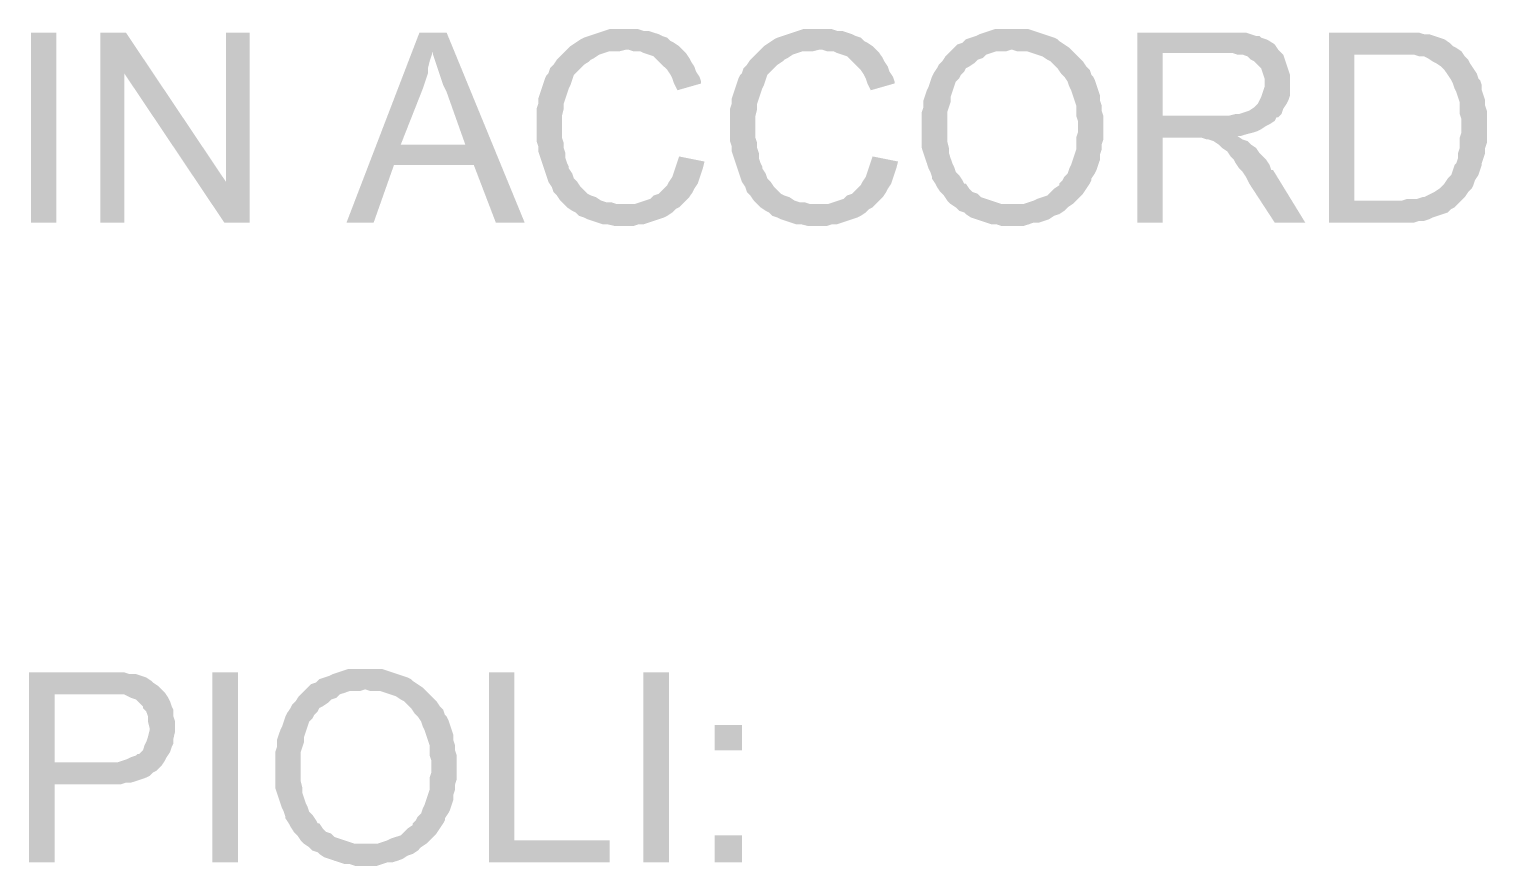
# Model space of a CAD drawing. Header units: millimetres. Extents: x -35.3 to 0.3, y 0.4 to 20.6.
# Drawn here: x -34.538 to -33.822, y 5.103 to 5.514 of the extents above; entities that cross this region are included whole.
import ezdxf

# ---------------------------------------------------------------- set-up
doc = ezdxf.new("R2010")
doc.units = ezdxf.units.MM
doc.layers.add('PDF _Riempimenti solidi', color=7, linetype='Continuous')

msp = doc.modelspace()

# ---------------------------------------------------------------- hatches: boundary and pattern name
at = {"layer": 'PDF _Riempimenti solidi', "transparency": 33554559}
for points in [[(-34.24433, 5.51351), (-34.25267, 5.51351), (-34.25517, 5.51267), (-34.25767, 5.51184), (-34.26267, 5.51017), (-34.26517, 5.50934), (-34.26683, 5.50851), (-34.26933, 5.50684), (-34.27183, 5.50517), (-34.27517, 5.50184), (-34.2785, 5.49851), (-34.28017, 5.49601), (-34.28183, 5.49434), (-34.28267, 5.49184), (-34.2835, 5.49101), (-34.28433, 5.48934), (-34.28517, 5.48684), (-34.286, 5.48434), (-34.28767, 5.47934), (-34.28767, 5.47684), (-34.2885, 5.47434), (-34.2885, 5.45851), (-34.28767, 5.45601), (-34.28767, 5.45351), (-34.28683, 5.45101), (-34.286, 5.44851), (-34.28517, 5.44601), (-34.28433, 5.44351), (-34.2835, 5.44101), (-34.28267, 5.43851), (-34.281, 5.43601), (-34.28017, 5.43351), (-34.2785, 5.43184), (-34.27683, 5.42934), (-34.27517, 5.42767), (-34.2735, 5.42601), (-34.246, 5.42767), (-34.24933, 5.42767), (-34.25183, 5.42851), (-34.25433, 5.42851), (-34.25683, 5.42934), (-34.25933, 5.43101), (-34.26183, 5.43184), (-34.2635, 5.43267), (-34.26517, 5.43434), (-34.26683, 5.43601), (-34.2685, 5.43851), (-34.27017, 5.44017), (-34.271, 5.44267), (-34.27267, 5.44517), (-34.27267, 5.44601), (-34.2735, 5.44767), (-34.27433, 5.45017), (-34.27433, 5.45267), (-34.27517, 5.45517), (-34.27517, 5.45767), (-34.276, 5.46017), (-34.276, 5.47101), (-34.27517, 5.47434), (-34.27517, 5.47684), (-34.27267, 5.48434), (-34.27183, 5.48601), (-34.271, 5.48851), (-34.27017, 5.49101), (-34.2685, 5.49267), (-34.26517, 5.49601), (-34.26267, 5.49767), (-34.26183, 5.49851), (-34.26017, 5.49934), (-34.25767, 5.50101), (-34.25517, 5.50184), (-34.25267, 5.50267), (-34.24767, 5.50267), (-34.24433, 5.50351), (-34.21683, 5.50351), (-34.2185, 5.50517), (-34.221, 5.50684), (-34.22267, 5.50767), (-34.22433, 5.50934), (-34.22683, 5.51017), (-34.2285, 5.51101), (-34.231, 5.51184), (-34.2335, 5.51267), (-34.236, 5.51267), (-34.2385, 5.51351), (-34.24183, 5.51351)], [(-34.14933, 5.51351), (-34.15767, 5.51351), (-34.16017, 5.51267), (-34.16267, 5.51184), (-34.16517, 5.51101), (-34.16767, 5.51017), (-34.17017, 5.50934), (-34.17183, 5.50851), (-34.17433, 5.50684), (-34.17683, 5.50517), (-34.1785, 5.50351), (-34.18183, 5.50017), (-34.1835, 5.49851), (-34.18517, 5.49601), (-34.18683, 5.49434), (-34.18767, 5.49184), (-34.1885, 5.49101), (-34.18933, 5.48934), (-34.19267, 5.47934), (-34.19267, 5.47684), (-34.1935, 5.47434), (-34.1935, 5.45851), (-34.19267, 5.45601), (-34.19267, 5.45351), (-34.19183, 5.45101), (-34.191, 5.44851), (-34.1885, 5.44101), (-34.18767, 5.43851), (-34.186, 5.43601), (-34.18517, 5.43351), (-34.1835, 5.43184), (-34.18183, 5.42934), (-34.18017, 5.42767), (-34.1785, 5.42601), (-34.151, 5.42767), (-34.15433, 5.42767), (-34.15683, 5.42851), (-34.15933, 5.42851), (-34.16183, 5.42934), (-34.16433, 5.43101), (-34.16683, 5.43184), (-34.1685, 5.43267), (-34.17183, 5.43601), (-34.1735, 5.43851), (-34.17517, 5.44017), (-34.176, 5.44267), (-34.17767, 5.44517), (-34.17767, 5.44601), (-34.1785, 5.44767), (-34.17933, 5.45017), (-34.17933, 5.45267), (-34.18017, 5.45517), (-34.18017, 5.45767), (-34.181, 5.46017), (-34.181, 5.47101), (-34.18017, 5.47434), (-34.18017, 5.47684), (-34.17933, 5.47934), (-34.17767, 5.48434), (-34.17683, 5.48601), (-34.17517, 5.49101), (-34.1735, 5.49267), (-34.17183, 5.49434), (-34.17017, 5.49601), (-34.16767, 5.49767), (-34.16683, 5.49851), (-34.16517, 5.49934), (-34.16267, 5.50101), (-34.15767, 5.50267), (-34.15267, 5.50267), (-34.14933, 5.50351), (-34.12183, 5.50351), (-34.1235, 5.50517), (-34.126, 5.50684), (-34.12767, 5.50767), (-34.12933, 5.50934), (-34.13183, 5.51017), (-34.1335, 5.51101), (-34.136, 5.51184), (-34.1385, 5.51267), (-34.141, 5.51267), (-34.1435, 5.51351), (-34.14683, 5.51351)], [(-34.05517, 5.51351), (-34.0635, 5.51351), (-34.066, 5.51267), (-34.0685, 5.51184), (-34.071, 5.51101), (-34.07267, 5.51017), (-34.07517, 5.50934), (-34.07767, 5.50851), (-34.07933, 5.50684), (-34.08183, 5.50601), (-34.0835, 5.50434), (-34.05517, 5.50351), (-34.05267, 5.50267), (-34.04767, 5.50267), (-34.04517, 5.50184), (-34.04267, 5.50101), (-34.04017, 5.50017), (-34.03767, 5.49851), (-34.036, 5.49767), (-34.03267, 5.49434), (-34.031, 5.49184), (-34.02933, 5.49017), (-34.02767, 5.48767), (-34.02683, 5.48517), (-34.026, 5.48351), (-34.0235, 5.47601), (-34.0235, 5.47101), (-34.02267, 5.46851), (-34.02267, 5.46267), (-34.0235, 5.46017), (-34.0235, 5.45434), (-34.02433, 5.45184), (-34.02517, 5.44934), (-34.026, 5.44684), (-34.02683, 5.44517), (-34.02767, 5.44267), (-34.02933, 5.44101), (-34.03017, 5.43934), (-34.03183, 5.43767), (-34.03183, 5.43684), (-34.03433, 5.43517), (-34.036, 5.43351), (-34.03767, 5.43184), (-34.04017, 5.43101), (-34.04267, 5.43017), (-34.04433, 5.42934), (-34.04683, 5.42851), (-34.04933, 5.42767), (-34.05517, 5.42767), (-34.02517, 5.42767), (-34.0235, 5.42934), (-34.02183, 5.43101), (-34.02017, 5.43267), (-34.0185, 5.43517), (-34.01683, 5.43767), (-34.016, 5.43934), (-34.016, 5.44017), (-34.01433, 5.44267), (-34.0135, 5.44434), (-34.01267, 5.44684), (-34.01183, 5.44934), (-34.01183, 5.45184), (-34.011, 5.45434), (-34.011, 5.45684), (-34.01017, 5.45934), (-34.01017, 5.47101), (-34.011, 5.47351), (-34.011, 5.47601), (-34.01183, 5.47851), (-34.01183, 5.48101), (-34.01267, 5.48351), (-34.0135, 5.48601), (-34.01433, 5.48851), (-34.01517, 5.49017), (-34.016, 5.49101), (-34.01683, 5.49351), (-34.0185, 5.49517), (-34.02017, 5.49767), (-34.02183, 5.49934), (-34.02517, 5.50267), (-34.02683, 5.50434), (-34.02933, 5.50601), (-34.03183, 5.50767), (-34.03267, 5.50851), (-34.03433, 5.50934), (-34.03683, 5.51017), (-34.03933, 5.51101), (-34.04183, 5.51184), (-34.04433, 5.51267), (-34.04683, 5.51351), (-34.05183, 5.51351)], [(-34.52433, 5.41851), (-34.52433, 5.51184), (-34.53683, 5.51184), (-34.53683, 5.41851)], [(-34.49017, 5.51184), (-34.50267, 5.51184), (-34.50267, 5.41851), (-34.491, 5.41851), (-34.491, 5.49184)], [(-34.49017, 5.51184), (-34.491, 5.49184), (-34.44183, 5.41851), (-34.441, 5.43851)], [(-34.42933, 5.51184), (-34.441, 5.51184), (-34.441, 5.43851), (-34.44183, 5.41851), (-34.42933, 5.41851)], [(-34.33267, 5.51184), (-34.346, 5.51184), (-34.38183, 5.41851), (-34.3685, 5.41851), (-34.3585, 5.44684), (-34.31933, 5.44684), (-34.35517, 5.45684), (-34.34433, 5.48434), (-34.34267, 5.48934), (-34.34183, 5.49184), (-34.34183, 5.49434), (-34.341, 5.49767), (-34.34017, 5.50017), (-34.33933, 5.50267)], [(-34.33267, 5.51184), (-34.33933, 5.50267), (-34.33933, 5.50101), (-34.3385, 5.49851), (-34.33683, 5.49351), (-34.336, 5.49101), (-34.33433, 5.48601), (-34.33267, 5.48267), (-34.3235, 5.45684), (-34.35517, 5.45684), (-34.31933, 5.44684), (-34.3085, 5.41851), (-34.29433, 5.41851)], [(-33.95183, 5.51184), (-33.9935, 5.51184), (-33.9935, 5.41851), (-33.981, 5.41851), (-33.981, 5.46017), (-33.96683, 5.46017), (-33.94433, 5.46101), (-33.94267, 5.46101), (-33.94017, 5.46184), (-33.93683, 5.46267), (-33.93433, 5.46351), (-33.93267, 5.46434), (-33.93017, 5.46601), (-33.9285, 5.46684), (-33.926, 5.46851), (-33.92517, 5.47017), (-33.92433, 5.47017), (-33.981, 5.47101), (-33.981, 5.50184), (-33.951, 5.50184), (-33.92433, 5.50351), (-33.926, 5.50601), (-33.9285, 5.50767), (-33.93017, 5.50851), (-33.93267, 5.50934), (-33.9335, 5.51017), (-33.93517, 5.51017), (-33.94017, 5.51184), (-33.9485, 5.51184)], [(-33.86683, 5.51184), (-33.89933, 5.51184), (-33.89933, 5.41851), (-33.85767, 5.41851), (-33.85517, 5.41934), (-33.85267, 5.41934), (-33.85017, 5.42017), (-33.8485, 5.42101), (-33.846, 5.42184), (-33.841, 5.42351), (-33.83933, 5.42517), (-33.83767, 5.42601), (-33.836, 5.42767), (-33.83433, 5.42934), (-33.88683, 5.42934), (-33.88683, 5.50101), (-33.86683, 5.50101), (-33.83433, 5.50267), (-33.83683, 5.50434), (-33.8385, 5.50517), (-33.84017, 5.50684), (-33.84267, 5.50851), (-33.84517, 5.50934), (-33.85017, 5.51101), (-33.85267, 5.51101), (-33.85517, 5.51184), (-33.8635, 5.51184)], [(-34.21683, 5.50351), (-34.24433, 5.50351), (-34.2435, 5.50351), (-34.241, 5.50267), (-34.23767, 5.50267), (-34.236, 5.50184), (-34.2335, 5.50101), (-34.231, 5.50017), (-34.22767, 5.49684), (-34.22433, 5.49351), (-34.22267, 5.49101), (-34.22183, 5.48934), (-34.221, 5.48684), (-34.21933, 5.48351), (-34.20767, 5.48684), (-34.20767, 5.48767), (-34.2085, 5.49017), (-34.21017, 5.49267), (-34.211, 5.49517), (-34.21267, 5.49767), (-34.2135, 5.49934), (-34.21517, 5.50184)], [(-34.12183, 5.50351), (-34.14933, 5.50351), (-34.1485, 5.50351), (-34.146, 5.50267), (-34.14267, 5.50267), (-34.141, 5.50184), (-34.136, 5.50017), (-34.13267, 5.49684), (-34.12933, 5.49351), (-34.12767, 5.49101), (-34.12683, 5.48934), (-34.126, 5.48684), (-34.12433, 5.48351), (-34.11267, 5.48684), (-34.11267, 5.48767), (-34.1135, 5.49017), (-34.11517, 5.49267), (-34.116, 5.49517), (-34.11767, 5.49767), (-34.1185, 5.49934), (-34.12017, 5.50184)], [(-34.0835, 5.50434), (-34.08517, 5.50267), (-34.08767, 5.50017), (-34.08933, 5.49767), (-34.091, 5.49601), (-34.09183, 5.49434), (-34.0935, 5.49184), (-34.09433, 5.49017), (-34.096, 5.48517), (-34.09683, 5.48351), (-34.09767, 5.48101), (-34.0985, 5.47851), (-34.0985, 5.47517), (-34.09933, 5.47267), (-34.09933, 5.45517), (-34.0985, 5.45267), (-34.09767, 5.45017), (-34.09683, 5.44767), (-34.096, 5.44517), (-34.09517, 5.44351), (-34.09433, 5.44101), (-34.09433, 5.44017), (-34.09267, 5.43767), (-34.09183, 5.43601), (-34.09017, 5.43351), (-34.0885, 5.43184), (-34.08683, 5.42934), (-34.08517, 5.42767), (-34.08267, 5.42601), (-34.081, 5.42434), (-34.0785, 5.42351), (-34.07767, 5.42267), (-34.07517, 5.42101), (-34.07017, 5.41934), (-34.06767, 5.41851), (-34.06517, 5.41767), (-34.06267, 5.41767), (-34.06017, 5.41684), (-34.04933, 5.41684), (-34.04683, 5.41767), (-34.04433, 5.41851), (-34.04183, 5.41851), (-34.03933, 5.41934), (-34.03683, 5.42017), (-34.03433, 5.42184), (-34.03183, 5.42267), (-34.02933, 5.42434), (-34.02767, 5.42601), (-34.02517, 5.42767), (-34.06017, 5.42767), (-34.06267, 5.42851), (-34.06517, 5.42934), (-34.06767, 5.43017), (-34.07017, 5.43101), (-34.07183, 5.43267), (-34.07433, 5.43351), (-34.076, 5.43517), (-34.07767, 5.43767), (-34.0785, 5.43767), (-34.07933, 5.43934), (-34.081, 5.44184), (-34.08267, 5.44351), (-34.0835, 5.44601), (-34.08433, 5.44767), (-34.08517, 5.45017), (-34.086, 5.45267), (-34.086, 5.45517), (-34.08683, 5.45851), (-34.08683, 5.47267), (-34.08517, 5.47767), (-34.08517, 5.48017), (-34.08433, 5.48267), (-34.0835, 5.48517), (-34.08267, 5.48767), (-34.081, 5.48934), (-34.08017, 5.49101), (-34.0785, 5.49267), (-34.07767, 5.49434), (-34.076, 5.49517), (-34.0735, 5.49684), (-34.07183, 5.49851), (-34.06933, 5.49934), (-34.06767, 5.50101), (-34.06517, 5.50184), (-34.06267, 5.50267), (-34.05767, 5.50267), (-34.05517, 5.50351)], [(-33.92433, 5.50351), (-33.951, 5.50184), (-33.94683, 5.50184), (-33.94433, 5.50101), (-33.94183, 5.50101), (-33.93933, 5.50017), (-33.93767, 5.49851), (-33.936, 5.49767), (-33.93267, 5.49434), (-33.93183, 5.49184), (-33.931, 5.48934), (-33.931, 5.48517), (-33.93183, 5.48267), (-33.93267, 5.48017), (-33.93433, 5.47684), (-33.936, 5.47517), (-33.9385, 5.47351), (-33.941, 5.47267), (-33.9435, 5.47184), (-33.94517, 5.47184), (-33.9485, 5.47101), (-33.981, 5.47101), (-33.92433, 5.47017), (-33.92267, 5.47184), (-33.92183, 5.47434), (-33.92017, 5.47684), (-33.91933, 5.47851), (-33.9185, 5.48101), (-33.9185, 5.49101), (-33.91933, 5.49351), (-33.92183, 5.50101), (-33.92267, 5.50184)], [(-33.83433, 5.50267), (-33.86683, 5.50101), (-33.85767, 5.50101), (-33.85517, 5.50017), (-33.85267, 5.50017), (-33.851, 5.49934), (-33.8485, 5.49767), (-33.84683, 5.49684), (-33.84433, 5.49517), (-33.84267, 5.49351), (-33.841, 5.49101), (-33.83933, 5.48851), (-33.8385, 5.48684), (-33.83767, 5.48434), (-33.83683, 5.48267), (-33.83517, 5.47767), (-33.83517, 5.47184), (-33.83433, 5.46934), (-33.83433, 5.46267), (-33.83517, 5.46017), (-33.83517, 5.45517), (-33.836, 5.45267), (-33.836, 5.45017), (-33.83683, 5.44767), (-33.83767, 5.44684), (-33.8385, 5.44434), (-33.83933, 5.44184), (-33.841, 5.44017), (-33.84267, 5.43767), (-33.84517, 5.43517), (-33.84767, 5.43351), (-33.84933, 5.43267), (-33.85267, 5.43101), (-33.8535, 5.43101), (-33.856, 5.43017), (-33.861, 5.43017), (-33.8635, 5.42934), (-33.88683, 5.42934), (-33.83433, 5.42934), (-33.83267, 5.43101), (-33.831, 5.43351), (-33.82933, 5.43517), (-33.8285, 5.43684), (-33.82767, 5.43934), (-33.826, 5.44184), (-33.82517, 5.44434), (-33.82433, 5.44684), (-33.82433, 5.44767), (-33.8235, 5.45017), (-33.82267, 5.45267), (-33.82267, 5.45517), (-33.82183, 5.45767), (-33.82183, 5.47351), (-33.82267, 5.47601), (-33.82267, 5.47851), (-33.82433, 5.48351), (-33.82433, 5.48601), (-33.82517, 5.48851), (-33.826, 5.48934), (-33.82683, 5.49184), (-33.8285, 5.49434), (-33.83017, 5.49684), (-33.831, 5.49851), (-33.83267, 5.50017)], [(-33.94433, 5.46101), (-33.96683, 5.46017), (-33.96183, 5.46017), (-33.95933, 5.45934), (-33.9585, 5.45934), (-33.956, 5.45851), (-33.9535, 5.45684), (-33.95183, 5.45517), (-33.94933, 5.45351), (-33.94767, 5.45101), (-33.946, 5.44934), (-33.94517, 5.44767), (-33.9435, 5.44517), (-33.94183, 5.44351), (-33.94017, 5.44101), (-33.9385, 5.43767), (-33.926, 5.41851), (-33.911, 5.41851), (-33.92683, 5.44434), (-33.92767, 5.44434), (-33.9285, 5.44684), (-33.93017, 5.44934), (-33.93183, 5.45101), (-33.9335, 5.45267), (-33.93517, 5.45517), (-33.93767, 5.45684), (-33.93933, 5.45851), (-33.94183, 5.45934)], [(-34.2185, 5.45101), (-34.21933, 5.44851), (-34.221, 5.44351), (-34.22183, 5.44101), (-34.2235, 5.43851), (-34.22433, 5.43684), (-34.22767, 5.43351), (-34.2285, 5.43267), (-34.231, 5.43184), (-34.23267, 5.43017), (-34.23517, 5.42934), (-34.23767, 5.42851), (-34.24017, 5.42767), (-34.246, 5.42767), (-34.2735, 5.42601), (-34.271, 5.42434), (-34.26933, 5.42351), (-34.26767, 5.42184), (-34.26517, 5.42101), (-34.2635, 5.42017), (-34.261, 5.41934), (-34.2585, 5.41851), (-34.256, 5.41767), (-34.2535, 5.41767), (-34.25017, 5.41684), (-34.241, 5.41684), (-34.2385, 5.41767), (-34.236, 5.41767), (-34.2335, 5.41851), (-34.231, 5.41934), (-34.226, 5.42101), (-34.22433, 5.42184), (-34.22183, 5.42351), (-34.22017, 5.42517), (-34.2185, 5.42601), (-34.21683, 5.42767), (-34.21517, 5.42934), (-34.2135, 5.43101), (-34.21183, 5.43351), (-34.211, 5.43517), (-34.20933, 5.43767), (-34.2085, 5.44017), (-34.20767, 5.44267), (-34.20683, 5.44517), (-34.206, 5.44851)], [(-34.1235, 5.45101), (-34.12433, 5.44851), (-34.12517, 5.44601), (-34.126, 5.44351), (-34.12683, 5.44101), (-34.1285, 5.43851), (-34.12933, 5.43684), (-34.13267, 5.43351), (-34.1335, 5.43267), (-34.136, 5.43184), (-34.13767, 5.43017), (-34.14017, 5.42934), (-34.14267, 5.42851), (-34.14517, 5.42767), (-34.151, 5.42767), (-34.1785, 5.42601), (-34.176, 5.42434), (-34.17433, 5.42351), (-34.17267, 5.42184), (-34.17017, 5.42101), (-34.1685, 5.42017), (-34.1635, 5.41851), (-34.161, 5.41767), (-34.1585, 5.41767), (-34.15517, 5.41684), (-34.146, 5.41684), (-34.1435, 5.41767), (-34.141, 5.41767), (-34.136, 5.41934), (-34.1335, 5.42017), (-34.131, 5.42101), (-34.12933, 5.42184), (-34.12683, 5.42351), (-34.12517, 5.42517), (-34.1235, 5.42601), (-34.12183, 5.42767), (-34.12017, 5.42934), (-34.1185, 5.43101), (-34.11683, 5.43351), (-34.116, 5.43517), (-34.11433, 5.43767), (-34.11183, 5.44517), (-34.111, 5.44851)], [(-34.50183, 5.19767), (-34.53767, 5.19767), (-34.53767, 5.10434), (-34.52517, 5.10434), (-34.52517, 5.14267), (-34.49267, 5.14267), (-34.49017, 5.14351), (-34.48767, 5.14351), (-34.48267, 5.14517), (-34.48017, 5.14601), (-34.4785, 5.14684), (-34.47683, 5.14851), (-34.47517, 5.14934), (-34.4735, 5.15101), (-34.47267, 5.15184), (-34.52517, 5.15351), (-34.52517, 5.18684), (-34.501, 5.18684), (-34.471, 5.18767), (-34.47433, 5.19101), (-34.47683, 5.19267), (-34.47767, 5.19351), (-34.48017, 5.19517), (-34.48267, 5.19601), (-34.48517, 5.19684), (-34.4885, 5.19684), (-34.491, 5.19767), (-34.49933, 5.19767)], [(-34.43517, 5.10434), (-34.43517, 5.19767), (-34.44767, 5.19767), (-34.44767, 5.10434)], [(-34.37267, 5.19934), (-34.381, 5.19934), (-34.3835, 5.19851), (-34.386, 5.19767), (-34.3885, 5.19684), (-34.39017, 5.19601), (-34.39267, 5.19517), (-34.39517, 5.19434), (-34.39683, 5.19267), (-34.39933, 5.19184), (-34.401, 5.19017), (-34.37267, 5.18934), (-34.37017, 5.18851), (-34.36517, 5.18851), (-34.36267, 5.18767), (-34.35767, 5.18601), (-34.35517, 5.18434), (-34.3535, 5.18351), (-34.35183, 5.18184), (-34.35017, 5.18017), (-34.3485, 5.17767), (-34.34683, 5.17601), (-34.34517, 5.17351), (-34.34433, 5.17101), (-34.3435, 5.16934), (-34.341, 5.16184), (-34.341, 5.15684), (-34.34017, 5.15434), (-34.34017, 5.14851), (-34.341, 5.14601), (-34.341, 5.14017), (-34.34183, 5.13767), (-34.34267, 5.13517), (-34.3435, 5.13267), (-34.34433, 5.13101), (-34.34517, 5.12851), (-34.34683, 5.12684), (-34.34767, 5.12517), (-34.34933, 5.12351), (-34.34933, 5.12267), (-34.35183, 5.12101), (-34.35517, 5.11767), (-34.35767, 5.11684), (-34.36017, 5.11601), (-34.36183, 5.11517), (-34.36683, 5.11351), (-34.37267, 5.11351), (-34.34267, 5.11351), (-34.341, 5.11517), (-34.33933, 5.11684), (-34.33767, 5.11851), (-34.33433, 5.12351), (-34.3335, 5.12517), (-34.3335, 5.12601), (-34.33183, 5.12851), (-34.331, 5.13017), (-34.32933, 5.13517), (-34.32933, 5.13767), (-34.3285, 5.14017), (-34.3285, 5.14267), (-34.32767, 5.14517), (-34.32767, 5.15684), (-34.3285, 5.15934), (-34.3285, 5.16184), (-34.32933, 5.16434), (-34.32933, 5.16684), (-34.33183, 5.17434), (-34.33267, 5.17601), (-34.3335, 5.17684), (-34.33433, 5.17934), (-34.336, 5.18101), (-34.33767, 5.18351), (-34.341, 5.18684), (-34.34433, 5.19017), (-34.34933, 5.19351), (-34.35017, 5.19434), (-34.35183, 5.19517), (-34.35683, 5.19684), (-34.35933, 5.19767), (-34.36183, 5.19851), (-34.36433, 5.19934), (-34.36933, 5.19934)], [(-34.29933, 5.19767), (-34.31183, 5.19767), (-34.31183, 5.10434), (-34.25267, 5.10434), (-34.25267, 5.11517), (-34.29933, 5.11517)], [(-34.2235, 5.10434), (-34.2235, 5.19767), (-34.236, 5.19767), (-34.236, 5.10434)], [(-34.401, 5.19017), (-34.40433, 5.18684), (-34.40517, 5.18601), (-34.40683, 5.18351), (-34.4085, 5.18184), (-34.40933, 5.18017), (-34.411, 5.17767), (-34.41183, 5.17601), (-34.4135, 5.17101), (-34.41433, 5.16934), (-34.41517, 5.16684), (-34.416, 5.16434), (-34.416, 5.16101), (-34.41683, 5.15851), (-34.41683, 5.14101), (-34.416, 5.13851), (-34.41517, 5.13601), (-34.4135, 5.13101), (-34.41267, 5.12934), (-34.41183, 5.12684), (-34.41183, 5.12601), (-34.41017, 5.12351), (-34.40933, 5.12184), (-34.40767, 5.11934), (-34.406, 5.11767), (-34.40433, 5.11517), (-34.40267, 5.11351), (-34.40017, 5.11184), (-34.3985, 5.11017), (-34.396, 5.10934), (-34.39517, 5.10851), (-34.39267, 5.10684), (-34.39017, 5.10601), (-34.38767, 5.10517), (-34.38267, 5.10351), (-34.38017, 5.10351), (-34.37767, 5.10267), (-34.36683, 5.10267), (-34.36183, 5.10434), (-34.35933, 5.10434), (-34.35683, 5.10517), (-34.35433, 5.10601), (-34.35183, 5.10767), (-34.34933, 5.10851), (-34.34683, 5.11017), (-34.34517, 5.11184), (-34.34267, 5.11351), (-34.37767, 5.11351), (-34.38017, 5.11434), (-34.38267, 5.11517), (-34.38517, 5.11601), (-34.38767, 5.11684), (-34.38933, 5.11851), (-34.39183, 5.11934), (-34.3935, 5.12101), (-34.39517, 5.12351), (-34.396, 5.12351), (-34.39683, 5.12517), (-34.3985, 5.12767), (-34.40017, 5.12934), (-34.401, 5.13184), (-34.40183, 5.13351), (-34.40267, 5.13601), (-34.4035, 5.13851), (-34.4035, 5.14101), (-34.40433, 5.14434), (-34.40433, 5.15851), (-34.4035, 5.16101), (-34.40267, 5.16351), (-34.40267, 5.16601), (-34.40183, 5.16851), (-34.401, 5.17101), (-34.40017, 5.17351), (-34.3985, 5.17517), (-34.39767, 5.17684), (-34.396, 5.17851), (-34.39517, 5.18017), (-34.3935, 5.18101), (-34.391, 5.18267), (-34.38933, 5.18434), (-34.38683, 5.18517), (-34.38517, 5.18684), (-34.38267, 5.18767), (-34.38017, 5.18851), (-34.37517, 5.18851), (-34.37267, 5.18934)], [(-34.471, 5.18767), (-34.501, 5.18684), (-34.491, 5.18684), (-34.48767, 5.18517), (-34.48517, 5.18434), (-34.4835, 5.18267), (-34.48183, 5.18101), (-34.48183, 5.18017), (-34.48017, 5.17851), (-34.47933, 5.17601), (-34.47933, 5.17351), (-34.4785, 5.17017), (-34.4785, 5.16934), (-34.47933, 5.16601), (-34.48017, 5.16351), (-34.481, 5.16184), (-34.48183, 5.15934), (-34.4835, 5.15767), (-34.48433, 5.15767), (-34.48517, 5.15684), (-34.48767, 5.15601), (-34.48933, 5.15517), (-34.49183, 5.15434), (-34.49433, 5.15351), (-34.52517, 5.15351), (-34.47267, 5.15184), (-34.471, 5.15434), (-34.47017, 5.15601), (-34.4685, 5.15851), (-34.46767, 5.16101), (-34.46683, 5.16267), (-34.46683, 5.16517), (-34.466, 5.16851), (-34.466, 5.17351), (-34.46683, 5.17601), (-34.46683, 5.17934), (-34.46767, 5.18101), (-34.4685, 5.18351), (-34.46933, 5.18517)], [(-34.18767, 5.15934), (-34.18767, 5.17184), (-34.201, 5.17184), (-34.201, 5.15934)], [(-34.18767, 5.10434), (-34.18767, 5.11767), (-34.201, 5.11767), (-34.201, 5.10434)]]:
    msp.add_hatch(color=256, dxfattribs=at).paths.add_polyline_path(points)

doc.saveas('drawing.dxf')
